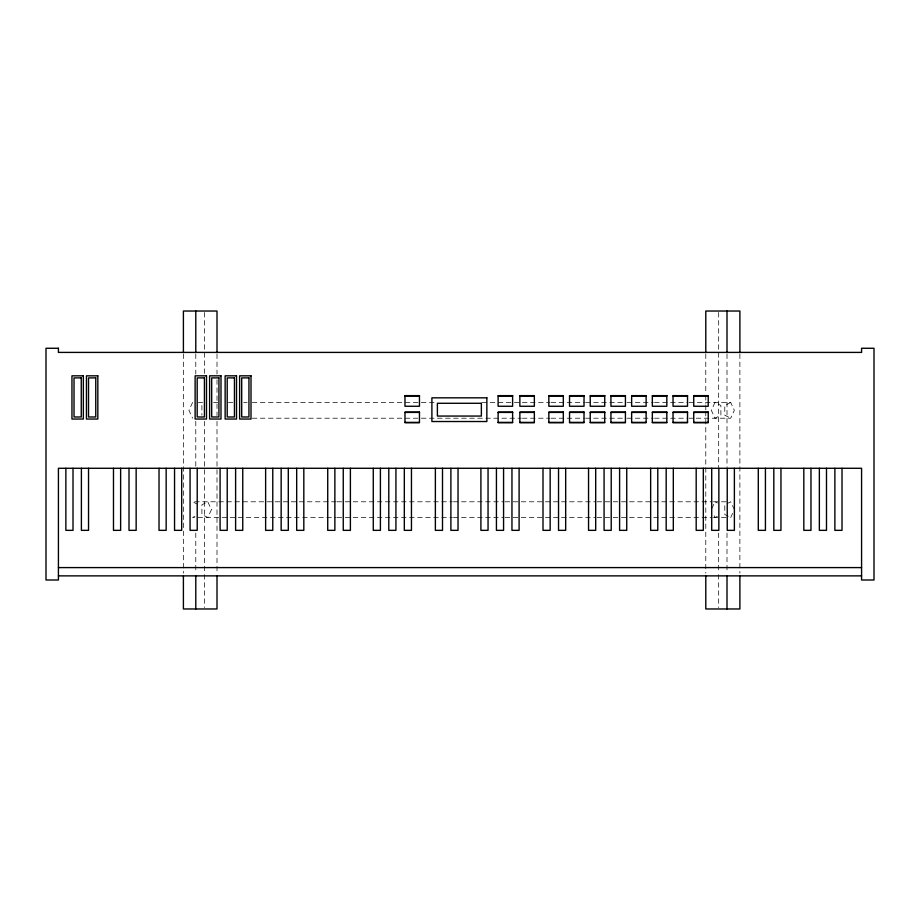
<?xml version="1.0" encoding="UTF-8"?>
<svg xmlns="http://www.w3.org/2000/svg" width="920" height="920" viewBox="0 0 920 920"><rect width="100%" height="100%" fill="white"/><g stroke="black" fill="none" stroke-linecap="round" stroke-linejoin="round"><path stroke-width="0.69" stroke-dasharray="4.6 3.45" d="M192.59 402.466L188.945 410.343L192.59 418.209M696.21 418.209L730.687 418.209L734.344 410.343L730.687 402.466L696.21 402.466M711.85 508.53L714.99 501.791L717.347 502.987M730.687 517.534L732.78 513.026M194.959 516.327L192.59 517.534L336.11 517.534M730.687 402.466L724.787 405.478L724.787 415.207L730.687 418.209M727.145 503.596L730.687 501.791L733.815 508.53M717.347 516.327L714.99 517.534L712.896 513.026M198.34 402.466L202.641 402.466M213.555 402.466L217.867 402.466M228.47 402.466L232.783 402.466M243.719 402.466L247.135 402.466M252.344 402.466L436.218 402.466M482.183 402.466L521.237 402.466M522.399 402.466L549.941 402.466M551.126 402.466L584.384 402.466M585.603 402.466L626.014 402.466M627.268 402.466L653.28 402.466M654.557 402.466L687.723 402.466M689.034 402.466L694.899 402.466M252.344 418.209L521.237 418.209M522.399 418.209L549.941 418.209M551.126 418.209L584.384 418.209M585.603 418.209L626.014 418.209M627.268 418.209L653.28 418.209M654.557 418.209L687.723 418.209M689.034 418.209L694.899 418.209M336.11 501.791L192.59 501.791L197.328 504.194M337.099 501.791L452.352 501.791M453.456 501.791L504.022 501.791M505.16 501.791L544.203 501.791M545.387 501.791L595.872 501.791M597.103 501.791L620.264 501.791M621.518 501.791L712.115 501.791M713.448 501.791L727.823 501.791M337.099 517.534L452.352 517.534M453.456 517.534L504.022 517.534M505.16 517.534L544.203 517.534M545.387 517.534L595.872 517.534M597.103 517.534L620.264 517.534M621.518 517.534L712.115 517.534M713.448 517.534L727.823 517.534M728.329 516.327L724.787 514.521L724.787 504.792M739.887 353.993L739.887 573.16M727.007 353.993L727.007 467.164M727.007 533.059L727.007 573.16M718.669 312.455L718.669 467.164M718.669 533.059L718.669 573.16M718.669 574.597L718.669 607.545M705.789 353.993L705.789 394.105M705.789 395.542L705.789 404.133M705.789 405.57L705.789 409.86M705.789 411.297L705.789 573.16M217.005 353.993L217.005 374.049M217.005 379.787L217.005 415.598M217.005 421.325L217.005 573.16M204.619 312.455L204.619 374.049M204.619 421.325L204.619 573.16M204.619 574.597L204.619 607.545M201.905 405.478L201.905 415.207M195.787 353.993L195.787 374.049M195.787 421.325L195.787 467.164M195.787 533.059L195.787 573.16M183.402 353.993L183.402 573.16M211.462 509.657L207.816 517.534L201.905 514.521L201.905 504.792L207.816 501.791L211.462 509.657M714.99 402.466L711.332 410.343L714.99 418.209L720.9 415.207L720.9 405.478L714.99 402.466"/><path stroke-width="1.38" d="M404.972 395.968L419.462 395.968M498.122 395.968L512.612 395.968M519.857 395.968L534.347 395.968M548.837 395.968L563.327 395.968M569.537 395.968L584.028 395.968M590.237 395.968L604.727 395.968M610.938 395.968L625.428 395.968M631.637 395.968L646.127 395.968M652.337 395.968L666.827 395.968M673.037 395.968L687.527 395.968M693.737 395.968L708.227 395.968M404.972 412.424L419.462 412.424M498.122 412.424L512.612 412.424M519.857 412.424L534.347 412.424M548.837 412.424L563.327 412.424M569.537 412.424L584.028 412.424M590.237 412.424L604.727 412.424M610.938 412.424L625.428 412.424M631.637 412.424L646.127 412.424M652.337 412.424L666.827 412.424M673.037 412.424L687.527 412.424M693.737 412.424L708.227 412.424M404.972 422.383L419.462 422.383M498.122 422.383L512.612 422.383M519.857 422.383L534.347 422.383M548.837 422.383L563.327 422.383M569.537 422.383L584.028 422.383M590.237 422.383L604.727 422.383M610.938 422.383L625.428 422.383M631.637 422.383L646.127 422.383M652.337 422.383L666.827 422.383M673.037 422.383L687.527 422.383M693.737 422.383L708.227 422.383M58.42 567.594L861.58 567.594M58.42 575.874L861.58 575.874M842.019 468.28L842.019 530.346L834.877 530.346L834.877 468.28M826.494 468.28L826.494 530.346L819.352 530.346L819.352 468.28M810.968 468.28L810.968 530.346L803.827 530.346L803.827 468.28M780.953 468.28L780.953 530.346L773.812 530.346L773.812 468.28M765.428 468.28L765.428 530.346L758.287 530.346L758.287 468.28M739.887 352.567L739.887 311.029L705.789 311.029L705.789 352.567M739.887 576.023L739.887 608.971L705.789 608.971L705.789 576.023M734.379 468.28L734.379 530.346L727.237 530.346L727.237 468.28M727.007 311.029L727.007 352.567M727.007 576.023L727.007 608.971M718.853 468.28L718.853 530.346L711.712 530.346L711.712 468.28M703.328 468.28L703.328 530.346L696.187 530.346L696.187 468.28M673.313 468.28L673.313 530.346L666.172 530.346L666.172 468.28M657.788 468.28L657.788 530.346L650.647 530.346L650.647 468.28M626.738 468.28L626.738 530.346L619.597 530.346L619.597 468.28M611.213 468.28L611.213 530.346L604.072 530.346L604.072 468.28M595.688 468.28L595.688 530.346L588.547 530.346L588.547 468.28M565.673 468.28L565.673 530.346L558.532 530.346L558.532 468.28M550.148 468.28L550.148 530.346L543.007 530.346L543.007 468.28M519.098 468.28L519.098 530.346L511.957 530.346L511.957 468.28M503.573 468.28L503.573 530.346L496.432 530.346L496.432 468.28M488.048 468.28L488.048 530.346L480.907 530.346L480.907 468.28M458.034 468.28L458.034 530.346L450.892 530.346L450.892 468.28M442.508 468.28L442.508 530.346L435.367 530.346L435.367 468.28M411.459 468.28L411.459 530.346L404.317 530.346L404.317 468.28M395.933 468.28L395.933 530.346L388.792 530.346L388.792 468.28M380.409 468.28L380.409 530.346L373.267 530.346L373.267 468.28M350.393 468.28L350.393 530.346L343.252 530.346L343.252 468.28M334.868 468.28L334.868 530.346L327.727 530.346L327.727 468.28M303.818 468.28L303.818 530.346L296.677 530.346L296.677 468.28M288.293 468.28L288.293 530.346L281.152 530.346L281.152 468.28M272.768 468.28L272.768 530.346L265.627 530.346L265.627 468.28M242.753 468.28L242.753 530.346L235.612 530.346L235.612 468.28M227.228 468.28L227.228 530.346L220.087 530.346L220.087 468.28M217.005 352.567L217.005 311.029L183.402 311.029L183.402 352.567M217.005 576.023L217.005 608.971L183.402 608.971L183.402 576.023M197.213 468.28L197.213 530.346L190.072 530.346L190.072 468.28M195.787 311.029L195.787 352.567M195.787 576.023L195.787 608.971M181.689 468.28L181.689 530.346L174.547 530.346L174.547 468.28M166.163 468.28L166.163 530.346L159.022 530.346L159.022 468.28M136.148 468.28L136.148 530.346L129.007 530.346L129.007 468.28M120.623 468.28L120.623 530.346L113.482 530.346L113.482 468.28M88.538 468.28L88.538 530.346L81.397 530.346L81.397 468.28M73.013 468.28L73.013 530.346L65.872 530.346L65.872 468.28M58.42 348.266L46 348.266L46 580.002L58.42 580.002L58.42 468.28L861.58 468.28L861.58 580.002L874 580.002L874 348.266L861.58 348.266L861.58 352.406L58.42 352.406L58.42 348.266M83.34 375.831L71.956 375.831L71.956 419.037L83.34 419.037L83.34 375.831M97.83 375.831L86.445 375.831L86.445 419.037L97.83 419.037L97.83 375.831M206.505 375.831L195.12 375.831L195.12 419.037L206.505 419.037L206.505 375.831M220.995 375.831L209.611 375.831L209.611 419.037L220.995 419.037L220.995 375.831M236.52 375.831L225.136 375.831L225.136 419.037L236.52 419.037L236.52 375.831M251.01 375.831L239.625 375.831L239.625 419.037L251.01 419.037L251.01 375.831M81.27 377.89L74.025 377.89L74.025 416.978L81.27 416.978L81.27 377.89M95.76 377.89L88.515 377.89L88.515 416.978L95.76 416.978L95.76 377.89M204.435 377.89L197.19 377.89L197.19 416.978L204.435 416.978L204.435 377.89M218.925 377.89L211.68 377.89L211.68 416.978L218.925 416.978L218.925 377.89M234.45 377.89L227.205 377.89L227.205 416.978L234.45 416.978L234.45 377.89M248.94 377.89L241.695 377.89L241.695 416.978L248.94 416.978L248.94 377.89M419.462 395.634L404.972 395.634L404.972 406.26L419.462 406.26L419.462 395.634M512.612 395.634L498.122 395.634L498.122 406.26L512.612 406.26L512.612 395.634M534.347 395.634L519.857 395.634L519.857 406.26L534.347 406.26L534.347 395.634M563.327 395.634L548.837 395.634L548.837 406.26L563.327 406.26L563.327 395.634M584.028 395.634L569.537 395.634L569.537 406.26L584.028 406.26L584.028 395.634M604.727 395.634L590.237 395.634L590.237 406.26L604.727 406.26L604.727 395.634M625.428 395.634L610.938 395.634L610.938 406.26L625.428 406.26L625.428 395.634M646.127 395.634L631.637 395.634L631.637 406.26L646.127 406.26L646.127 395.634M666.827 395.634L652.337 395.634L652.337 406.26L666.827 406.26L666.827 395.634M687.527 395.634L673.037 395.634L673.037 406.26L687.527 406.26L687.527 395.634M708.227 395.634L693.737 395.634L693.737 406.26L708.227 406.26L708.227 395.634M486.852 397.831L431.894 397.831L431.894 421.521L486.852 421.521L486.852 397.831M481.367 403.282L437.391 403.282L437.391 416.058L481.367 416.058L481.367 403.282M419.462 412.103L404.972 412.103L404.972 422.717L419.462 422.717L419.462 412.103M512.612 412.103L498.122 412.103L498.122 422.717L512.612 422.717L512.612 412.103M534.347 412.103L519.857 412.103L519.857 422.717L534.347 422.717L534.347 412.103M563.327 412.103L548.837 412.103L548.837 422.717L563.327 422.717L563.327 412.103M584.028 412.103L569.537 412.103L569.537 422.717L584.028 422.717L584.028 412.103M604.727 412.103L590.237 412.103L590.237 422.717L604.727 422.717L604.727 412.103M625.428 412.103L610.938 412.103L610.938 422.717L625.428 422.717L625.428 412.103M646.127 412.103L631.637 412.103L631.637 422.717L646.127 422.717L646.127 412.103M666.827 412.103L652.337 412.103L652.337 422.717L666.827 422.717L666.827 412.103M687.527 412.103L673.037 412.103L673.037 422.717L687.527 422.717L687.527 412.103M708.227 412.103L693.737 412.103L693.737 422.717L708.227 422.717L708.227 412.103"/></g></svg>
